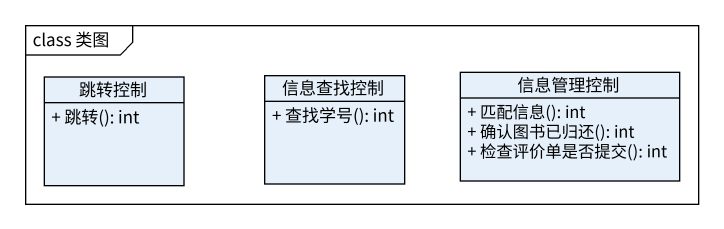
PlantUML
@startuml
mainframe class 类图
hide circle
hide empty members
skinparam classAttributeIconSize 0
class 跳转控制 {
  + 跳转(): int
}
class 信息查找控制 {
  + 查找学号(): int
}
class 信息管理控制 {
  + 匹配信息(): int
  + 确认图书已归还(): int
  + 检查评价单是否提交(): int
}
@enduml
